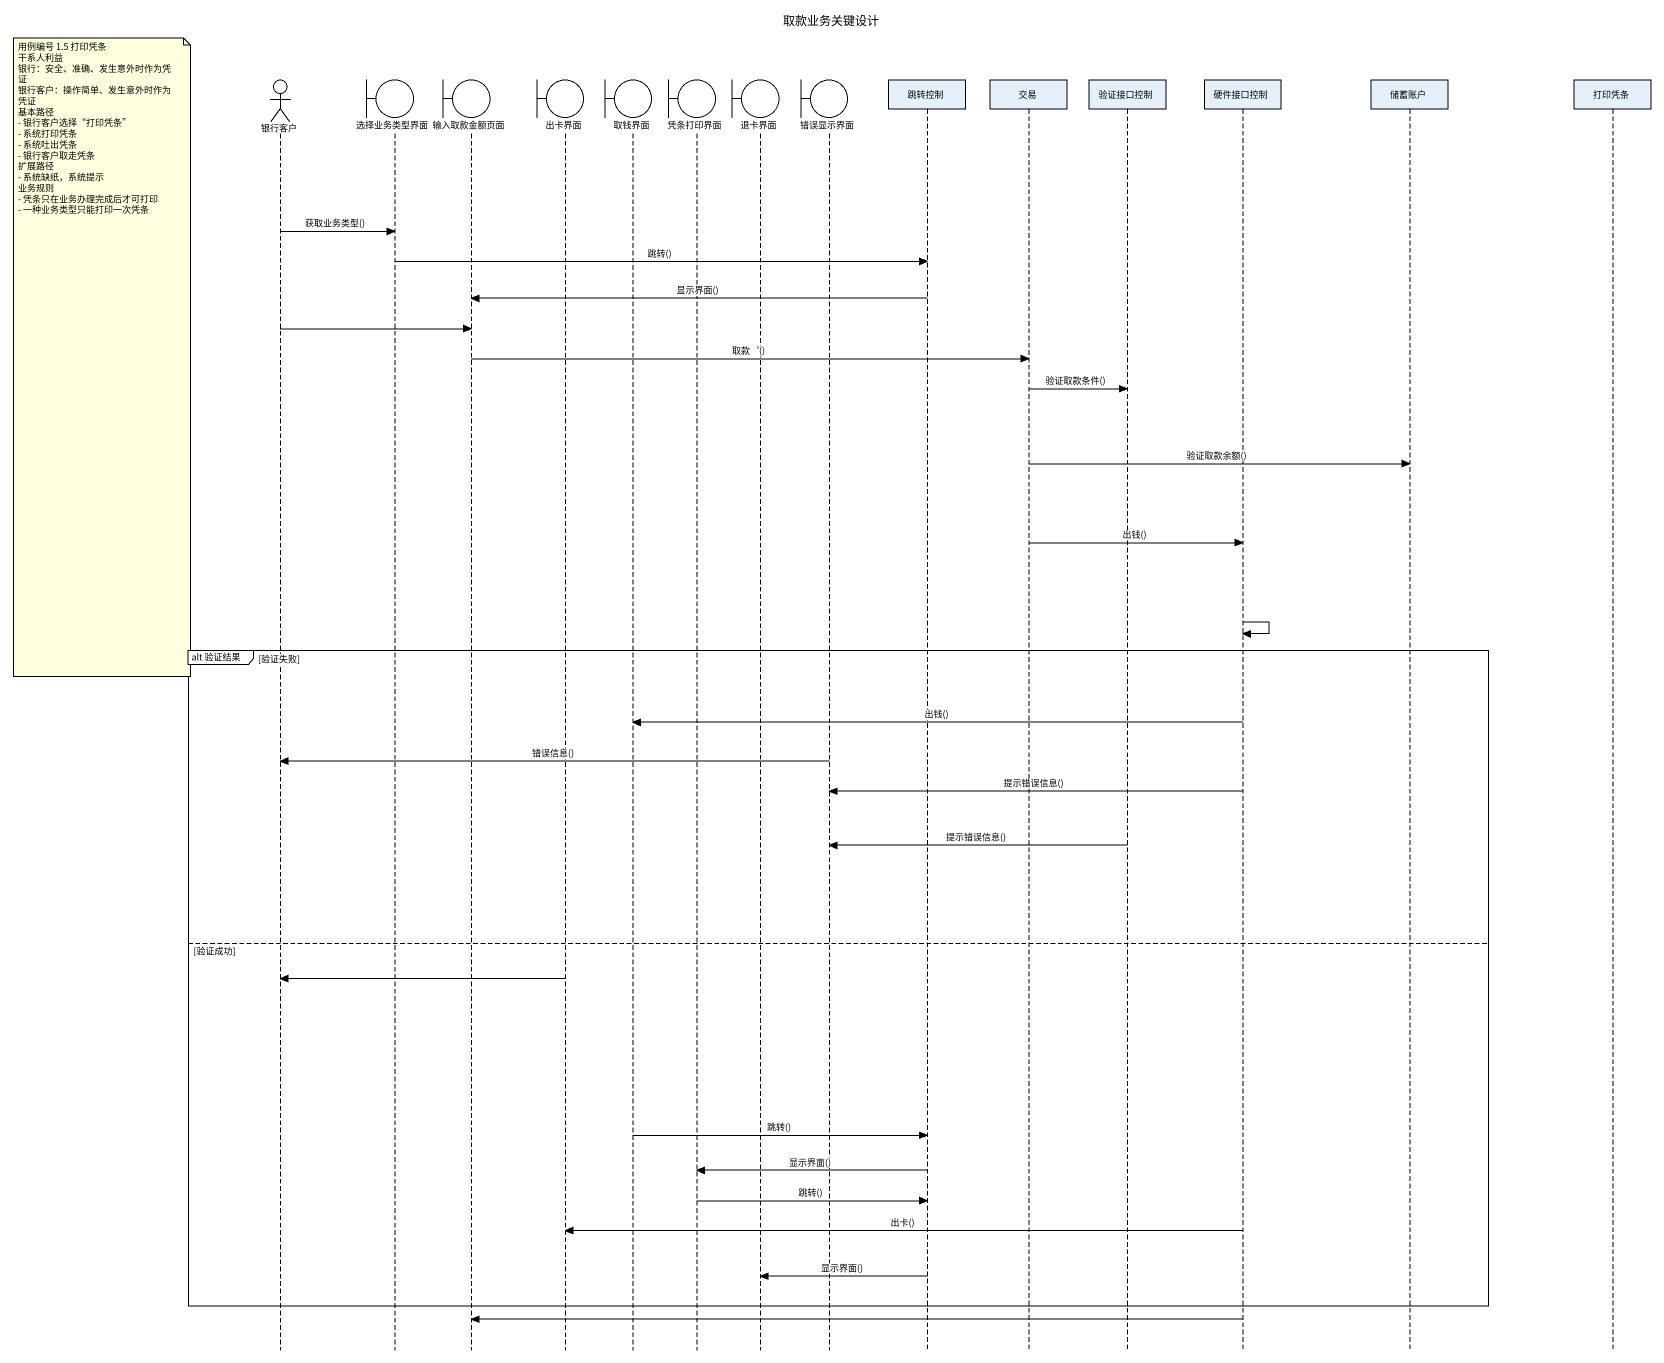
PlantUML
@startuml
title 取款业务关键设计
hide footbox
actor 银行客户
boundary 选择业务类型界面
boundary 输入取款金额页面
boundary 出卡界面
boundary 取钱界面
boundary 凭条打印界面
boundary 退卡界面
boundary 错误显示界面
participant 跳转控制
participant 交易
participant 验证接口控制
participant 硬件接口控制
participant 储蓄账户
participant 打印凭条

银行客户 -> 选择业务类型界面 : 获取业务类型()
选择业务类型界面 -> 跳转控制 : 跳转()
跳转控制 -> 输入取款金额页面 : 显示界面()
银行客户 -> 输入取款金额页面
note left of 银行客户
  用例编号 1.5 打印凭条
  干系人利益
  银行：安全、准确、发生意外时作为凭证
  银行客户：操作简单、发生意外时作为凭证
  基本路径
  - 银行客户选择“打印凭条”
  - 系统打印凭条
  - 系统吐出凭条
  - 银行客户取走凭条
  扩展路径
  - 系统缺纸，系统提示
  业务规则
  - 凭条只在业务办理完成后才可打印
  - 一种业务类型只能打印一次凭条
end note
输入取款金额页面 -> 交易 : 取款‘()
交易 -> 验证接口控制 : 验证取款条件()
交易 -> 储蓄账户 : 验证取款余额()
交易 -> 硬件接口控制 : 出钱()
硬件接口控制 -> 硬件接口控制
group alt 验证结果 [验证失败]
  硬件接口控制 -> 取钱界面 : 出钱()
  错误显示界面 -> 银行客户 : 错误信息()
  硬件接口控制 -> 错误显示界面 : 提示错误信息()
  验证接口控制 -> 错误显示界面 : 提示错误信息()
else 验证成功
  出卡界面 -> 银行客户
  取钱界面 -> 跳转控制 : 跳转()
  跳转控制 -> 凭条打印界面 : 显示界面()
  凭条打印界面 -> 跳转控制 : 跳转()
  硬件接口控制 -> 出卡界面 : 出卡()
  跳转控制 -> 退卡界面 : 显示界面()
end
硬件接口控制 -> 输入取款金额页面
@enduml
